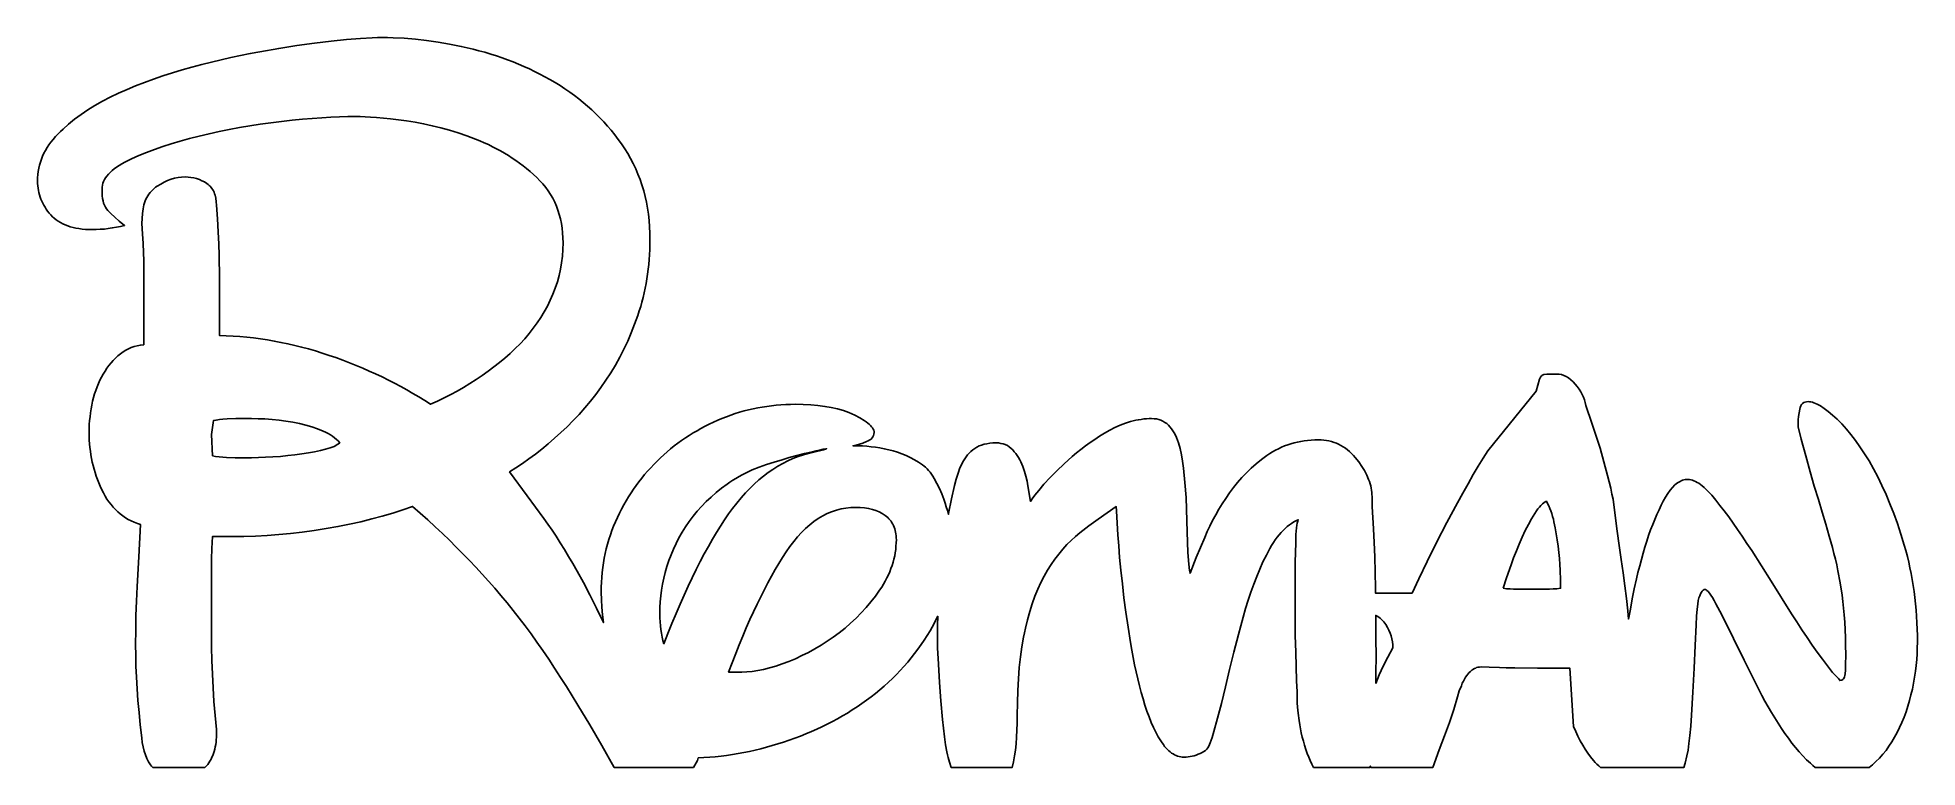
# Model space of a CAD drawing. Extents: x 19 to 176, y 19 to 80.
import ezdxf

# ---------------------------------------------------------------- set-up
doc = ezdxf.new("R2010")
doc.units = 0
doc.layers.add('CAMADA_1', color=18, linetype='CONTINUOUS')

msp = doc.modelspace()

# ---------------------------------------------------------------- linework, layer by layer
at = {"layer": 'CAMADA_1'}
for points in [[(28.35, 19.25), (28.25, 19.36), (28.16, 19.48), (28, 19.73), (27.85, 20), (27.73, 20.3), (27.62, 20.62), (27.54, 20.97), (27.47, 21.34), (27.42, 21.74), (27.3, 22.81), (27.2, 23.85), (27.11, 24.86), (27.04, 25.85), (26.98, 26.81), (26.94, 27.74), (26.92, 28.65), (26.91, 29.53), (26.92, 30.75), (26.94, 31.97), (26.98, 33.19), (27.04, 34.4), (27.18, 36.91), (27.33, 39.6), (27.06, 39.69), (26.8, 39.8), (26.55, 39.91), (26.3, 40.04), (26.07, 40.18), (25.84, 40.33), (25.63, 40.5), (25.42, 40.67), (25.22, 40.86), (25.03, 41.06), (24.85, 41.28), (24.67, 41.5), (24.51, 41.74), (24.36, 41.99), (24.21, 42.25), (24.07, 42.52), (23.95, 42.81), (23.83, 43.09), (23.71, 43.38), (23.61, 43.66), (23.52, 43.96), (23.43, 44.25), (23.35, 44.54), (23.28, 44.84), (23.22, 45.14), (23.16, 45.44), (23.12, 45.75), (23.08, 46.06), (23.05, 46.37), (23.03, 46.68), (23.02, 46.99), (23.02, 47.31), (23.02, 47.65), (23.03, 47.98), (23.06, 48.31), (23.09, 48.64), (23.13, 48.97), (23.18, 49.29), (23.24, 49.61), (23.31, 49.93), (23.39, 50.25), (23.48, 50.55), (23.58, 50.85), (23.68, 51.14), (23.8, 51.42), (23.92, 51.69), (24.06, 51.96), (24.2, 52.22), (24.35, 52.47), (24.51, 52.71), (24.68, 52.93), (24.86, 53.15), (25.04, 53.36), (25.23, 53.55), (25.43, 53.74), (25.64, 53.91), (25.86, 54.07), (26.08, 54.21), (26.31, 54.34), (26.55, 54.44), (26.8, 54.53), (27.05, 54.59), (27.32, 54.64), (27.59, 54.67), (27.59, 61.7), (27.58, 62.4), (27.55, 63.16), (27.49, 63.97), (27.42, 64.83), (27.5, 65.68), (27.52, 65.87), (27.54, 66.05), (27.57, 66.22), (27.61, 66.39), (27.66, 66.56), (27.72, 66.72), (27.78, 66.87), (27.85, 67.01), (27.93, 67.15), (28.02, 67.29), (28.12, 67.42), (28.23, 67.54), (28.34, 67.65), (28.46, 67.76), (28.59, 67.87), (28.73, 67.97), (29.02, 68.14), (29.3, 68.3), (29.59, 68.43), (29.88, 68.54), (30.18, 68.62), (30.47, 68.68), (30.76, 68.72), (31.06, 68.73), (31.31, 68.72), (31.55, 68.69), (31.79, 68.65), (32.02, 68.59), (32.25, 68.51), (32.46, 68.42), (32.67, 68.31), (32.88, 68.18), (32.98, 68.11), (33.07, 68.03), (33.15, 67.95), (33.23, 67.86), (33.3, 67.76), (33.37, 67.66), (33.43, 67.56), (33.48, 67.45), (33.53, 67.33), (33.57, 67.21), (33.63, 66.95), (33.67, 66.66), (33.68, 66.36), (33.76, 65.21), (33.82, 64.12), (33.87, 63.11), (33.9, 62.17), (33.93, 60.25), (33.94, 58.14), (33.94, 55.44), (34.51, 55.42), (35.08, 55.39), (35.65, 55.35), (36.23, 55.3), (36.8, 55.24), (37.37, 55.16), (37.95, 55.08), (38.52, 54.98), (39.09, 54.87), (39.67, 54.75), (40.24, 54.62), (40.82, 54.48), (41.39, 54.32), (41.97, 54.15), (42.55, 53.97), (43.12, 53.78), (43.7, 53.59), (44.27, 53.38), (44.83, 53.16), (45.39, 52.94), (45.94, 52.71), (46.48, 52.47), (47.02, 52.23), (47.56, 51.98), (48.09, 51.71), (48.61, 51.45), (49.13, 51.17), (49.64, 50.89), (50.15, 50.6), (50.65, 50.3), (51.14, 49.99), (51.63, 49.68), (52.2, 49.94), (52.76, 50.21), (53.31, 50.49), (53.85, 50.79), (54.39, 51.1), (54.92, 51.42), (55.44, 51.75), (55.95, 52.09), (56.45, 52.45), (56.93, 52.81), (57.4, 53.18), (57.85, 53.56), (58.29, 53.95), (58.71, 54.35), (59.12, 54.76), (59.51, 55.18), (59.88, 55.61), (60.23, 56.05), (60.55, 56.5), (60.86, 56.96), (61.15, 57.43), (61.41, 57.91), (61.65, 58.4), (61.88, 58.91), (62.07, 59.42), (62.25, 59.94), (62.39, 60.47), (62.51, 61), (62.6, 61.55), (62.67, 62.1), (62.71, 62.66), (62.72, 63.22), (62.71, 63.64), (62.69, 64.05), (62.65, 64.45), (62.59, 64.84), (62.51, 65.21), (62.41, 65.58), (62.3, 65.94), (62.17, 66.28), (62.03, 66.62), (61.86, 66.95), (61.68, 67.26), (61.48, 67.57), (61.27, 67.86), (61.04, 68.15), (60.79, 68.42), (60.52, 68.69), (60.24, 68.94), (59.96, 69.19), (59.67, 69.43), (59.38, 69.66), (59.08, 69.89), (58.77, 70.11), (58.46, 70.32), (58.14, 70.53), (57.82, 70.72), (57.49, 70.91), (57.16, 71.1), (56.82, 71.27), (56.47, 71.44), (56.12, 71.6), (55.76, 71.76), (55.4, 71.9), (54.67, 72.18), (53.94, 72.43), (53.22, 72.65), (52.49, 72.86), (51.77, 73.03), (51.04, 73.19), (50.32, 73.32), (49.6, 73.43), (48.26, 73.59), (47.1, 73.71), (46.6, 73.75), (46.14, 73.78), (45.73, 73.8), (45.37, 73.81), (44.7, 73.8), (43.99, 73.78), (43.26, 73.75), (42.5, 73.7), (41.71, 73.64), (40.88, 73.57), (40.03, 73.48), (39.14, 73.38), (38.25, 73.27), (37.36, 73.15), (36.49, 73.01), (35.62, 72.87), (34.76, 72.71), (33.91, 72.53), (33.07, 72.35), (32.24, 72.16), (31.43, 71.95), (30.65, 71.74), (29.9, 71.51), (29.18, 71.28), (28.48, 71.04), (27.82, 70.78), (27.18, 70.52), (26.57, 70.25), (26.28, 70.11), (26.02, 69.97), (25.76, 69.83), (25.53, 69.69), (25.31, 69.55), (25.12, 69.4), (24.94, 69.26), (24.77, 69.11), (24.63, 68.96), (24.5, 68.81), (24.39, 68.66), (24.3, 68.51), (24.23, 68.35), (24.17, 68.2), (24.14, 68.04), (24.12, 67.88), (24.12, 67.37), (24.12, 67.15), (24.15, 66.93), (24.18, 66.73), (24.23, 66.55), (24.3, 66.37), (24.38, 66.21), (24.47, 66.07), (24.58, 65.93), (24.84, 65.66), (25.16, 65.36), (25.54, 65.03), (25.98, 64.66), (25.64, 64.58), (25.3, 64.52), (24.96, 64.46), (24.62, 64.41), (24.29, 64.37), (23.95, 64.35), (23.61, 64.33), (23.27, 64.33), (22.98, 64.33), (22.7, 64.34), (22.43, 64.37), (22.16, 64.4), (21.91, 64.45), (21.67, 64.5), (21.44, 64.56), (21.22, 64.63), (21.01, 64.71), (20.8, 64.8), (20.61, 64.91), (20.43, 65.02), (20.26, 65.14), (20.09, 65.27), (19.94, 65.4), (19.8, 65.55), (19.67, 65.71), (19.54, 65.87), (19.42, 66.03), (19.32, 66.19), (19.22, 66.36), (19.13, 66.53), (19.05, 66.7), (18.97, 66.88), (18.91, 67.05), (18.85, 67.24), (18.81, 67.42), (18.77, 67.61), (18.74, 67.8), (18.72, 67.99), (18.7, 68.19), (18.7, 68.39), (18.7, 68.66), (18.72, 68.93), (18.76, 69.2), (18.8, 69.46), (18.86, 69.72), (18.94, 69.97), (19.02, 70.23), (19.12, 70.47), (19.23, 70.72), (19.36, 70.96), (19.5, 71.2), (19.65, 71.43), (19.82, 71.66), (19.99, 71.88), (20.19, 72.11), (20.39, 72.33), (20.61, 72.54), (20.83, 72.75), (21.3, 73.17), (21.8, 73.57), (22.34, 73.97), (22.9, 74.35), (23.5, 74.72), (24.13, 75.07), (24.79, 75.42), (25.48, 75.75), (26.19, 76.07), (26.91, 76.37), (27.65, 76.66), (28.41, 76.94), (29.19, 77.21), (29.99, 77.46), (30.81, 77.7), (31.63, 77.93), (32.45, 78.15), (33.27, 78.35), (34.09, 78.55), (34.9, 78.73), (35.71, 78.91), (36.52, 79.07), (37.32, 79.23), (38.9, 79.5), (40.42, 79.74), (41.89, 79.95), (43.29, 80.11), (44.59, 80.24), (45.74, 80.34), (46.73, 80.39), (47.17, 80.41), (47.57, 80.41), (48.02, 80.41), (48.48, 80.4), (49.41, 80.35), (50.35, 80.27), (51.29, 80.17), (52.25, 80.03), (53.22, 79.86), (54.2, 79.67), (55.19, 79.44), (55.68, 79.31), (56.17, 79.18), (56.66, 79.03), (57.14, 78.88), (57.61, 78.72), (58.08, 78.55), (58.54, 78.38), (59, 78.19), (59.45, 77.99), (59.9, 77.79), (60.34, 77.58), (60.78, 77.36), (61.21, 77.13), (61.63, 76.89), (62.05, 76.64), (62.47, 76.39), (62.88, 76.13), (63.28, 75.85), (63.67, 75.57), (64.05, 75.28), (64.42, 74.98), (64.78, 74.67), (65.13, 74.36), (65.47, 74.03), (65.81, 73.69), (66.13, 73.35), (66.45, 73), (66.76, 72.64), (67.05, 72.26), (67.34, 71.88), (67.62, 71.5), (67.89, 71.1), (68.14, 70.69), (68.38, 70.28), (68.61, 69.85), (68.81, 69.42), (69, 68.97), (69.18, 68.52), (69.33, 68.06), (69.48, 67.58), (69.6, 67.1), (69.71, 66.61), (69.8, 66.11), (69.87, 65.61), (69.93, 65.09), (69.97, 64.56), (70, 64.02), (70, 63.48), (70, 63.06), (69.99, 62.64), (69.97, 62.22), (69.94, 61.81), (69.9, 61.4), (69.86, 61), (69.81, 60.6), (69.75, 60.2), (69.68, 59.8), (69.61, 59.41), (69.52, 59.02), (69.43, 58.64), (69.33, 58.25), (69.23, 57.88), (69.11, 57.5), (68.99, 57.13), (68.72, 56.4), (68.44, 55.68), (68.14, 54.98), (67.81, 54.29), (67.47, 53.62), (67.11, 52.97), (66.72, 52.33), (66.32, 51.71), (65.9, 51.1), (65.47, 50.51), (65.02, 49.94), (64.55, 49.38), (64.08, 48.84), (63.58, 48.31), (63.08, 47.8), (62.55, 47.31), (62.02, 46.83), (61.49, 46.37), (60.95, 45.93), (60.42, 45.51), (59.87, 45.11), (59.33, 44.72), (58.78, 44.35), (58.24, 44.01), (59.72, 42.02), (61.11, 40.11), (61.45, 39.64), (61.8, 39.14), (62.14, 38.62), (62.49, 38.08), (62.84, 37.52), (63.19, 36.94), (63.55, 36.33), (63.91, 35.71), (64.44, 34.75), (64.98, 33.71), (65.54, 32.59), (66.11, 31.39), (66.03, 32.03), (65.97, 32.67), (65.94, 33.3), (65.93, 33.93), (65.93, 34.35), (65.95, 34.77), (65.97, 35.18), (66.01, 35.59), (66.06, 36), (66.12, 36.4), (66.18, 36.8), (66.26, 37.19), (66.35, 37.58), (66.45, 37.97), (66.57, 38.35), (66.69, 38.73), (66.82, 39.1), (66.96, 39.47), (67.12, 39.83), (67.28, 40.2), (67.45, 40.55), (67.63, 40.9), (67.82, 41.25), (68.01, 41.59), (68.21, 41.92), (68.42, 42.25), (68.64, 42.57), (68.86, 42.88), (69.08, 43.19), (69.32, 43.5), (69.56, 43.79), (69.81, 44.09), (70.07, 44.37), (70.33, 44.65), (70.6, 44.92), (70.88, 45.19), (71.16, 45.45), (71.45, 45.71), (71.74, 45.95), (72.04, 46.19), (72.35, 46.42), (72.66, 46.65), (72.97, 46.87), (73.29, 47.08), (73.62, 47.28), (73.95, 47.47), (74.28, 47.66), (74.62, 47.84), (74.97, 48.02), (75.32, 48.18), (75.68, 48.34), (76.04, 48.49), (76.41, 48.64), (76.78, 48.77), (77.15, 48.9), (77.52, 49.01), (77.9, 49.12), (78.27, 49.22), (78.65, 49.3), (79.04, 49.38), (79.42, 49.45), (79.81, 49.51), (80.2, 49.56), (80.59, 49.6), (80.98, 49.64), (81.38, 49.66), (81.78, 49.67), (82.18, 49.68), (82.84, 49.67), (83.48, 49.64), (84.08, 49.58), (84.66, 49.51), (85.2, 49.41), (85.72, 49.3), (86.21, 49.16), (86.67, 49), (87.16, 48.77), (87.59, 48.55), (87.96, 48.33), (88.11, 48.22), (88.26, 48.11), (88.38, 48.01), (88.49, 47.9), (88.58, 47.8), (88.65, 47.7), (88.71, 47.6), (88.75, 47.5), (88.78, 47.4), (88.78, 47.31), (88.77, 47.18), (88.74, 47.07), (88.69, 46.96), (88.63, 46.86), (88.54, 46.77), (88.43, 46.69), (88.3, 46.61), (88.15, 46.55), (87.84, 46.43), (87.55, 46.33), (87.27, 46.26), (87.01, 46.21), (87.09, 46.21), (87.45, 46.2), (87.81, 46.19), (88.18, 46.16), (88.54, 46.12), (88.91, 46.08), (89.27, 46.02), (89.64, 45.95), (90.01, 45.87), (90.38, 45.77), (90.74, 45.66), (91.11, 45.53), (91.46, 45.38), (91.81, 45.21), (92.16, 45.03), (92.51, 44.82), (92.85, 44.6), (92.97, 44.51), (93.1, 44.4), (93.22, 44.28), (93.35, 44.14), (93.47, 43.99), (93.59, 43.83), (93.7, 43.65), (93.82, 43.46), (94.05, 43.05), (94.26, 42.62), (94.45, 42.18), (94.63, 41.72), (94.73, 41.41), (94.83, 41.1), (94.93, 40.78), (95.01, 40.45), (95.02, 40.52), (95.28, 41.75), (95.53, 42.89), (95.67, 43.42), (95.82, 43.91), (95.98, 44.35), (96.07, 44.56), (96.17, 44.76), (96.27, 44.94), (96.38, 45.12), (96.49, 45.29), (96.62, 45.44), (96.76, 45.59), (96.9, 45.73), (97.06, 45.86), (97.22, 45.98), (97.4, 46.09), (97.59, 46.19), (97.79, 46.27), (98.01, 46.33), (98.24, 46.38), (98.48, 46.42), (98.73, 46.44), (99, 46.45), (99.21, 46.44), (99.41, 46.41), (99.6, 46.37), (99.78, 46.3), (99.95, 46.22), (100.11, 46.12), (100.26, 45.99), (100.4, 45.86), (100.53, 45.7), (100.66, 45.55), (100.78, 45.38), (100.89, 45.21), (100.99, 45.03), (101.08, 44.85), (101.17, 44.66), (101.25, 44.46), (101.38, 44.06), (101.5, 43.65), (101.6, 43.25), (101.67, 42.85), (101.88, 41.54), (101.94, 41.63), (102.02, 41.76), (102.25, 42.07), (102.59, 42.47), (103.02, 42.98), (103.54, 43.54), (104.1, 44.11), (104.72, 44.7), (105.39, 45.31), (105.75, 45.61), (106.11, 45.9), (106.49, 46.19), (106.88, 46.47), (107.27, 46.74), (107.68, 47), (108.1, 47.26), (108.53, 47.51), (108.96, 47.74), (109.4, 47.93), (109.84, 48.1), (110.27, 48.24), (110.71, 48.34), (110.93, 48.39), (111.15, 48.42), (111.38, 48.45), (111.6, 48.47), (111.82, 48.48), (112.04, 48.48), (112.25, 48.47), (112.45, 48.45), (112.63, 48.4), (112.81, 48.34), (112.98, 48.27), (113.14, 48.17), (113.3, 48.06), (113.44, 47.93), (113.57, 47.79), (113.7, 47.63), (113.81, 47.46), (113.92, 47.28), (114.03, 47.09), (114.12, 46.89), (114.21, 46.68), (114.28, 46.45), (114.42, 45.97), (114.54, 45.45), (114.63, 44.91), (114.71, 44.33), (114.82, 43.13), (114.92, 41.88), (114.99, 39.92), (115.05, 38.11), (115.08, 37.3), (115.12, 36.6), (115.18, 36.01), (115.22, 35.75), (115.26, 35.53), (115.78, 36.83), (116.49, 38.53), (116.69, 39.01), (116.92, 39.48), (117.15, 39.95), (117.41, 40.42), (117.67, 40.88), (117.95, 41.34), (118.25, 41.8), (118.56, 42.26), (118.89, 42.7), (119.23, 43.14), (119.6, 43.55), (119.98, 43.95), (120.38, 44.33), (120.8, 44.7), (121.24, 45.05), (121.69, 45.39), (121.93, 45.55), (122.17, 45.7), (122.41, 45.84), (122.66, 45.96), (122.91, 46.08), (123.17, 46.19), (123.44, 46.29), (123.7, 46.37), (123.98, 46.45), (124.25, 46.52), (124.53, 46.57), (124.82, 46.62), (125.11, 46.66), (125.41, 46.68), (125.71, 46.7), (126.01, 46.7), (126.24, 46.7), (126.47, 46.68), (126.69, 46.65), (126.9, 46.61), (127.11, 46.56), (127.32, 46.49), (127.52, 46.42), (127.71, 46.33), (127.9, 46.23), (128.09, 46.12), (128.27, 46), (128.45, 45.87), (128.62, 45.72), (128.78, 45.57), (128.94, 45.4), (129.1, 45.22), (129.39, 44.85), (129.65, 44.48), (129.87, 44.12), (130.06, 43.75), (130.22, 43.39), (130.29, 43.2), (130.35, 43.02), (130.4, 42.84), (130.44, 42.66), (130.47, 42.48), (130.5, 42.3), (130.51, 41.79), (130.53, 41.11), (130.62, 39.25), (130.68, 38.11), (130.73, 36.9), (130.77, 35.62), (130.79, 34.26), (130.8, 33.85), (131.06, 33.85), (133.86, 33.85), (134.43, 35.06), (135.13, 36.51), (135.92, 38.11), (136.78, 39.77), (137.67, 41.43), (138.11, 42.24), (138.56, 43.03), (138.99, 43.79), (139.41, 44.5), (139.82, 45.17), (140.21, 45.78), (144.27, 50.78), (144.53, 51.8), (144.61, 51.95), (144.71, 52.06), (144.75, 52.1), (144.8, 52.14), (144.85, 52.16), (144.91, 52.18), (145.15, 52.21), (145.46, 52.22), (145.97, 52.22), (146.18, 52.21), (146.38, 52.17), (146.58, 52.1), (146.78, 52.01), (146.97, 51.89), (147.16, 51.74), (147.35, 51.57), (147.53, 51.37), (147.7, 51.16), (147.86, 50.94), (147.99, 50.72), (148.11, 50.5), (148.22, 50.28), (148.3, 50.05), (148.37, 49.83), (148.42, 49.59), (148.93, 48.11), (149.27, 47.1), (149.61, 46), (149.93, 44.85), (150.24, 43.71), (150.51, 42.64), (150.61, 42.16), (150.71, 41.72), (150.88, 40.36), (151.05, 39.06), (151.21, 37.84), (151.38, 36.68), (151.55, 35.57), (151.69, 34.48), (151.82, 33.41), (151.93, 32.36), (152, 31.68), (152.15, 32.52), (152.31, 33.37), (152.48, 34.21), (152.66, 35.05), (152.79, 35.6), (152.93, 36.15), (153.07, 36.68), (153.21, 37.2), (153.37, 37.7), (153.52, 38.2), (153.68, 38.68), (153.85, 39.15), (154.02, 39.61), (154.19, 40.04), (154.37, 40.46), (154.55, 40.85), (154.73, 41.22), (154.91, 41.57), (155.1, 41.9), (155.29, 42.2), (155.48, 42.48), (155.68, 42.72), (155.88, 42.92), (155.99, 43.01), (156.09, 43.09), (156.2, 43.16), (156.31, 43.22), (156.42, 43.27), (156.53, 43.31), (156.64, 43.35), (156.75, 43.37), (156.87, 43.38), (156.98, 43.39), (157.1, 43.38), (157.22, 43.36), (157.35, 43.33), (157.48, 43.28), (157.61, 43.22), (157.75, 43.14), (157.89, 43.06), (158.03, 42.95), (158.18, 42.84), (158.33, 42.71), (158.64, 42.41), (158.97, 42.06), (159.31, 41.65), (159.66, 41.21), (160.02, 40.74), (160.39, 40.24), (160.76, 39.73), (161.14, 39.19), (161.52, 38.62), (161.92, 38.03), (162.32, 37.42), (163.96, 34.85), (165.66, 32.13), (166.09, 31.44), (166.53, 30.77), (166.96, 30.13), (167.39, 29.5), (167.81, 28.9), (168.24, 28.32), (168.66, 27.76), (169.09, 27.22), (169.38, 26.92), (169.58, 26.71), (169.68, 26.58), (169.69, 26.55), (169.69, 26.54), (169.68, 26.54), (169.78, 26.55), (169.87, 26.57), (169.95, 26.62), (170.01, 26.68), (170.06, 26.75), (170.1, 26.85), (170.13, 26.96), (170.15, 27.09), (170.17, 27.4), (170.18, 27.78), (170.19, 28.74), (170.18, 29.45), (170.17, 30.13), (170.15, 30.79), (170.12, 31.42), (170.07, 32.03), (170.02, 32.61), (169.96, 33.16), (169.89, 33.69), (169.73, 34.72), (169.54, 35.73), (169.44, 36.22), (169.33, 36.71), (169.21, 37.19), (169.09, 37.67), (168.82, 38.64), (168.54, 39.63), (168.23, 40.65), (167.9, 41.69), (167.56, 42.81), (167.21, 44.02), (166.84, 45.35), (166.46, 46.77), (166.21, 47.79), (166.21, 48.13), (166.22, 48.39), (166.24, 48.67), (166.28, 48.96), (166.34, 49.27), (166.38, 49.42), (166.43, 49.55), (166.5, 49.66), (166.58, 49.75), (166.68, 49.82), (166.79, 49.87), (166.92, 49.9), (167.06, 49.91), (167.17, 49.9), (167.28, 49.88), (167.4, 49.85), (167.53, 49.81), (167.66, 49.76), (167.79, 49.7), (168.08, 49.54), (168.4, 49.33), (168.73, 49.07), (169.09, 48.77), (169.47, 48.43), (169.86, 48.04), (170.25, 47.61), (170.63, 47.15), (171.01, 46.65), (171.39, 46.11), (171.77, 45.54), (172.15, 44.93), (172.52, 44.28), (172.88, 43.59), (173.23, 42.88), (173.58, 42.13), (173.9, 41.35), (174.22, 40.53), (174.53, 39.68), (174.82, 38.8), (175.1, 37.88), (175.23, 37.42), (175.36, 36.94), (175.47, 36.46), (175.58, 35.98), (175.68, 35.49), (175.77, 35), (175.85, 34.5), (175.93, 33.99), (175.99, 33.48), (176.05, 32.96), (176.09, 32.44), (176.13, 31.92), (176.16, 31.38), (176.18, 30.85), (176.2, 30.3), (176.2, 29.76), (176.19, 29.27), (176.17, 28.78), (176.14, 28.29), (176.09, 27.8), (176.04, 27.31), (175.96, 26.81), (175.88, 26.32), (175.78, 25.82), (175.66, 25.33), (175.54, 24.85), (175.4, 24.38), (175.25, 23.92), (175.08, 23.47), (174.9, 23.03), (174.71, 22.6), (174.51, 22.18), (174.29, 21.78), (174.06, 21.39), (173.82, 21.02), (173.57, 20.68), (173.3, 20.35), (173.02, 20.04), (172.73, 19.74), (172.43, 19.47), (172.16, 19.25), (167.63, 19.25), (167.43, 19.42), (167.23, 19.6), (166.91, 19.9), (166.6, 20.22), (166.29, 20.56), (165.99, 20.92), (165.69, 21.29), (165.39, 21.69), (165.1, 22.09), (164.81, 22.52), (164.53, 22.96), (164.25, 23.4), (163.97, 23.86), (163.7, 24.33), (163.43, 24.8), (163.17, 25.29), (162.91, 25.78), (162.65, 26.29), (161.68, 28.24), (160.79, 30.05), (160, 31.65), (159.64, 32.35), (159.31, 32.97), (159.16, 33.25), (159.02, 33.49), (158.89, 33.7), (158.77, 33.86), (158.67, 33.99), (158.57, 34.09), (158.49, 34.14), (158.45, 34.16), (158.42, 34.16), (158.34, 34.15), (158.26, 34.1), (158.18, 34.03), (158.1, 33.93), (158.03, 33.8), (157.96, 33.64), (157.89, 33.45), (157.83, 33.23), (157.79, 32.94), (157.74, 32.51), (157.7, 31.93), (157.66, 31.2), (157.57, 29.48), (157.49, 27.56), (157.39, 25.56), (157.28, 23.62), (157.21, 22.72), (157.14, 21.94), (157.06, 21.26), (156.98, 20.7), (156.88, 20.21), (156.73, 19.6), (156.64, 19.25), (149.66, 19.25), (149.51, 19.38), (149.35, 19.52), (149.2, 19.67), (149.06, 19.83), (148.82, 20.13), (148.59, 20.44), (148.37, 20.77), (148.16, 21.12), (147.95, 21.48), (147.76, 21.86), (147.58, 22.26), (147.4, 22.67), (147.07, 27.58), (144.36, 27.58), (142.46, 27.59), (141.75, 27.61), (141.18, 27.62), (140.32, 27.66), (139.7, 27.67), (139.51, 27.66), (139.36, 27.64), (139.26, 27.62), (139.22, 27.6), (139.19, 27.58), (139.08, 27.53), (138.96, 27.47), (138.86, 27.39), (138.75, 27.3), (138.64, 27.2), (138.54, 27.08), (138.44, 26.95), (138.35, 26.81), (138.25, 26.65), (138.16, 26.48), (138.07, 26.3), (137.99, 26.1), (137.82, 25.66), (137.67, 25.17), (137.35, 24.11), (136.99, 23.02), (136.59, 21.89), (136.14, 20.72), (135.59, 19.25), (130.42, 19.25), (130.36, 19.37), (130.34, 19.25), (125.61, 19.25), (125.46, 19.53), (125.32, 19.82), (125.2, 20.11), (125.08, 20.41), (124.96, 20.76), (124.85, 21.11), (124.75, 21.46), (124.66, 21.8), (124.58, 22.14), (124.51, 22.49), (124.45, 22.83), (124.4, 23.17), (124.33, 23.79), (124.27, 24.29), (124.24, 24.67), (124.23, 24.94), (124.22, 25.59), (124.19, 26.51), (124.11, 28.92), (124.07, 30.3), (124.06, 31.72), (124.06, 34.6), (124.07, 36.44), (124.11, 38.07), (124.13, 38.76), (124.18, 39.32), (124.21, 39.54), (124.24, 39.73), (124.28, 39.89), (124.32, 40.01), (124.13, 39.92), (123.94, 39.82), (123.76, 39.7), (123.58, 39.57), (123.4, 39.43), (123.23, 39.28), (123.06, 39.11), (122.89, 38.93), (122.72, 38.74), (122.56, 38.54), (122.4, 38.32), (122.25, 38.09), (122.09, 37.85), (121.94, 37.6), (121.79, 37.33), (121.65, 37.05), (121.37, 36.47), (121.1, 35.87), (120.84, 35.25), (120.59, 34.61), (120.35, 33.95), (120.13, 33.26), (119.91, 32.56), (119.7, 31.84), (119.31, 30.38), (118.93, 28.92), (118.57, 27.46), (118.22, 26), (117.89, 24.61), (117.57, 23.37), (117.25, 22.26), (117.1, 21.77), (116.95, 21.3), (116.9, 21.16), (116.84, 21.03), (116.75, 20.9), (116.66, 20.79), (116.54, 20.68), (116.41, 20.58), (116.27, 20.49), (116.1, 20.41), (115.94, 20.35), (115.77, 20.29), (115.6, 20.23), (115.43, 20.19), (115.26, 20.16), (115.09, 20.14), (114.92, 20.12), (114.75, 20.12), (114.61, 20.12), (114.48, 20.14), (114.35, 20.17), (114.22, 20.2), (114.09, 20.25), (113.96, 20.31), (113.84, 20.38), (113.71, 20.46), (113.59, 20.55), (113.47, 20.65), (113.36, 20.76), (113.24, 20.88), (113.13, 21.01), (113.02, 21.16), (112.91, 21.31), (112.8, 21.47), (112.59, 21.82), (112.39, 22.2), (112.2, 22.6), (112.01, 23.03), (111.83, 23.48), (111.65, 23.96), (111.48, 24.46), (111.32, 24.99), (111.17, 25.53), (111.02, 26.09), (110.87, 26.67), (110.74, 27.25), (110.61, 27.85), (110.49, 28.46), (110.37, 29.09), (110.26, 29.73), (110.06, 31), (109.88, 32.25), (109.72, 33.46), (109.59, 34.64), (109.47, 35.77), (109.36, 36.83), (109.28, 37.82), (109.2, 38.74), (109.11, 40.23), (109.09, 40.74), (109.08, 41.11), (108.32, 40.6), (107.55, 40.06), (106.79, 39.5), (106.03, 38.91), (105.65, 38.61), (105.29, 38.27), (104.93, 37.92), (104.59, 37.54), (104.26, 37.13), (103.93, 36.71), (103.62, 36.26), (103.32, 35.78), (103.03, 35.28), (102.76, 34.75), (102.5, 34.18), (102.26, 33.59), (102.04, 32.97), (101.83, 32.31), (101.64, 31.63), (101.46, 30.91), (101.38, 30.54), (101.3, 30.16), (101.16, 29.36), (101.05, 28.51), (100.95, 27.62), (100.88, 26.68), (100.82, 25.7), (100.79, 24.67), (100.78, 23.59), (100.77, 22.97), (100.75, 22.37), (100.72, 21.8), (100.68, 21.24), (100.62, 20.71), (100.55, 20.21), (100.46, 19.72), (100.36, 19.25), (95.25, 19.25), (95.11, 19.7), (95.05, 19.88), (94.99, 20.08), (94.93, 20.31), (94.88, 20.56), (94.78, 21.14), (94.69, 21.81), (94.53, 23.28), (94.39, 24.82), (94.27, 26.37), (94.18, 27.91), (94.11, 29.28), (94.1, 29.86), (94.09, 30.36), (94.1, 31.14), (94.12, 31.92), (93.97, 31.61), (93.82, 31.31), (93.65, 31.01), (93.48, 30.71), (93.24, 30.32), (92.99, 29.92), (92.73, 29.54), (92.46, 29.16), (92.18, 28.79), (91.89, 28.43), (91.6, 28.07), (91.29, 27.72), (90.98, 27.38), (90.66, 27.04), (90.32, 26.71), (89.98, 26.39), (89.63, 26.07), (89.27, 25.76), (88.91, 25.46), (88.53, 25.17), (88.15, 24.88), (87.76, 24.6), (87.36, 24.33), (86.96, 24.07), (86.55, 23.81), (86.14, 23.57), (85.72, 23.33), (85.29, 23.09), (84.86, 22.87), (84.42, 22.66), (83.98, 22.45), (83.53, 22.25), (83.07, 22.06), (82.61, 21.87), (82.15, 21.7), (81.67, 21.53), (81.2, 21.37), (80.72, 21.22), (80.24, 21.08), (79.77, 20.94), (79.29, 20.82), (78.82, 20.7), (78.34, 20.6), (77.86, 20.5), (77.39, 20.41), (76.91, 20.33), (76.43, 20.26), (75.96, 20.2), (75.48, 20.15), (75.01, 20.11), (74.53, 20.07), (74.05, 20.05), (73.98, 19.84), (73.88, 19.64), (73.77, 19.44), (73.65, 19.25), (67.02, 19.25), (65.97, 21.09), (64.96, 22.83), (63.97, 24.47), (63.02, 26.02), (62.52, 26.8), (62.02, 27.57), (61.53, 28.31), (61.03, 29.04), (60.53, 29.75), (60.04, 30.44), (59.54, 31.12), (59.04, 31.77), (58.54, 32.41), (58.03, 33.04), (57.52, 33.66), (57.01, 34.27), (56.49, 34.87), (55.96, 35.46), (55.43, 36.03), (54.89, 36.6), (54.34, 37.16), (53.78, 37.72), (53.21, 38.29), (52.62, 38.85), (52.01, 39.42), (51.39, 39.99), (50.76, 40.56), (50.11, 41.13), (49.29, 40.84), (48.45, 40.57), (47.58, 40.31), (46.69, 40.07), (45.77, 39.84), (44.83, 39.64), (43.86, 39.44), (42.87, 39.26), (41.87, 39.11), (40.87, 38.97), (39.88, 38.85), (38.9, 38.76), (37.93, 38.68), (36.96, 38.63), (35.99, 38.6), (35.04, 38.59), (33.35, 38.59), (33.31, 37.61), (33.28, 36.7), (33.27, 35.87), (33.26, 35.12), (33.26, 31.56), (33.27, 30.45), (33.28, 29.34), (33.31, 28.21), (33.35, 27.07), (33.4, 25.93), (33.47, 24.77), (33.57, 23.6), (33.68, 22.42), (33.68, 21.99), (33.68, 21.78), (33.67, 21.56), (33.65, 21.36), (33.62, 21.16), (33.59, 20.97), (33.55, 20.78), (33.5, 20.6), (33.44, 20.43), (33.38, 20.26), (33.31, 20.1), (33.23, 19.94), (33.14, 19.79), (33.05, 19.65), (32.95, 19.51), (32.84, 19.38), (32.72, 19.25)], [(33.35, 45.36), (33.61, 45.32), (33.9, 45.29), (34.53, 45.23), (35.25, 45.2), (36.05, 45.19), (36.62, 45.2), (37.2, 45.21), (37.8, 45.24), (38.42, 45.28), (39.05, 45.32), (39.66, 45.38), (40.26, 45.45), (40.84, 45.53), (41.39, 45.62), (41.91, 45.71), (42.39, 45.81), (42.83, 45.91), (43.03, 45.97), (43.22, 46.02), (43.39, 46.09), (43.55, 46.15), (43.69, 46.23), (43.81, 46.3), (43.92, 46.38), (44.01, 46.46), (43.88, 46.61), (43.73, 46.74), (43.58, 46.88), (43.41, 47), (43.23, 47.12), (43.04, 47.23), (42.83, 47.34), (42.62, 47.43), (42.16, 47.62), (41.67, 47.78), (41.16, 47.94), (40.63, 48.07), (40.07, 48.19), (39.5, 48.28), (38.93, 48.36), (38.34, 48.41), (37.75, 48.45), (37.18, 48.47), (36.61, 48.49), (36.05, 48.49), (35.3, 48.48), (34.57, 48.45), (34.23, 48.43), (33.93, 48.4), (33.66, 48.36), (33.43, 48.32), (33.26, 47.14)], [(82.86, 45.45), (83.75, 45.68), (84.55, 45.87), (84.7, 45.93), (84.76, 45.95), (84.81, 45.95), (84.51, 45.91), (84.21, 45.85), (83.92, 45.78), (83.62, 45.7), (82.95, 45.56), (82.31, 45.4), (81.68, 45.22), (81.08, 45.02), (80.42, 44.84), (79.78, 44.64), (79.16, 44.42), (78.57, 44.18), (78.01, 43.91), (77.73, 43.77), (77.47, 43.63), (77.21, 43.47), (76.95, 43.32), (76.71, 43.16), (76.47, 42.99), (76, 42.64), (75.55, 42.29), (75.13, 41.91), (74.72, 41.53), (74.33, 41.13), (73.97, 40.72), (73.62, 40.3), (73.29, 39.86), (72.98, 39.41), (72.7, 38.96), (72.43, 38.49), (72.19, 38.03), (71.97, 37.55), (71.77, 37.07), (71.59, 36.58), (71.43, 36.09), (71.29, 35.59), (71.17, 35.1), (71.07, 34.6), (70.98, 34.11), (70.92, 33.62), (70.87, 33.13), (70.84, 32.64), (70.84, 32.15), (70.84, 31.8), (70.86, 31.45), (70.88, 31.12), (70.92, 30.8), (70.97, 30.49), (71.03, 30.18), (71.09, 29.89), (71.17, 29.61), (71.51, 30.48), (71.85, 31.32), (72.19, 32.14), (72.53, 32.93), (72.87, 33.7), (73.21, 34.44), (73.54, 35.15), (73.88, 35.85), (74.22, 36.51), (74.56, 37.16), (74.9, 37.77), (75.24, 38.37), (75.58, 38.94), (75.92, 39.48), (76.25, 40), (76.59, 40.49), (76.93, 40.96), (77.28, 41.41), (77.64, 41.84), (78, 42.25), (78.37, 42.63), (78.74, 42.99), (79.13, 43.34), (79.51, 43.66), (79.91, 43.96), (80.31, 44.23), (80.72, 44.49), (81.13, 44.72), (81.55, 44.94), (81.98, 45.13), (82.42, 45.3)], [(87.26, 41.04), (86.84, 41.03), (86.43, 40.98), (86.02, 40.91), (85.63, 40.81), (85.23, 40.68), (84.85, 40.52), (84.48, 40.33), (84.11, 40.11), (83.75, 39.86), (83.39, 39.59), (83.04, 39.28), (82.7, 38.95), (82.37, 38.58), (82.05, 38.19), (81.73, 37.77), (81.42, 37.32), (81.11, 36.84), (80.81, 36.35), (80.5, 35.83), (80.2, 35.29), (79.89, 34.73), (79.59, 34.15), (79.29, 33.56), (78.98, 32.94), (78.68, 32.3), (78.38, 31.64), (78.08, 30.96), (77.78, 30.25), (77.48, 29.53), (77.19, 28.79), (76.89, 28.03), (76.59, 27.24), (77.69, 27.24), (78.13, 27.26), (78.57, 27.3), (79.04, 27.37), (79.52, 27.47), (80.02, 27.59), (80.54, 27.74), (81.08, 27.92), (81.63, 28.13), (82.19, 28.36), (82.74, 28.62), (83.28, 28.89), (83.81, 29.18), (84.34, 29.49), (84.85, 29.82), (85.36, 30.17), (85.86, 30.54), (86.35, 30.93), (86.82, 31.34), (87.27, 31.76), (87.7, 32.2), (88.12, 32.65), (88.51, 33.12), (88.89, 33.6), (89.25, 34.1), (89.42, 34.36), (89.58, 34.61), (89.72, 34.87), (89.86, 35.13), (89.99, 35.39), (90.1, 35.65), (90.2, 35.91), (90.3, 36.17), (90.38, 36.44), (90.45, 36.71), (90.51, 36.97), (90.56, 37.24), (90.6, 37.51), (90.62, 37.79), (90.64, 38.06), (90.65, 38.33), (90.64, 38.5), (90.63, 38.66), (90.61, 38.82), (90.59, 38.97), (90.56, 39.11), (90.52, 39.25), (90.47, 39.39), (90.41, 39.52), (90.35, 39.64), (90.28, 39.76), (90.21, 39.88), (90.12, 39.98), (90.03, 40.09), (89.93, 40.19), (89.83, 40.28), (89.72, 40.37), (89.47, 40.52), (89.21, 40.66), (88.93, 40.78), (88.64, 40.87), (88.32, 40.95), (87.99, 41), (87.63, 41.03)], [(141.48, 34.27), (141.77, 34.23), (142.07, 34.21), (142.37, 34.19), (142.66, 34.19), (145.03, 34.19), (145.37, 34.19), (145.69, 34.21), (146, 34.23), (146.3, 34.27), (146.29, 34.95), (146.26, 35.79), (146.24, 36.27), (146.2, 36.76), (146.15, 37.26), (146.09, 37.78), (146.02, 38.31), (145.94, 38.82), (145.85, 39.32), (145.75, 39.82), (145.7, 40.06), (145.63, 40.29), (145.57, 40.52), (145.49, 40.74), (145.41, 40.95), (145.32, 41.16), (145.22, 41.36), (145.12, 41.55), (145.01, 41.5), (144.9, 41.42), (144.78, 41.33), (144.66, 41.21), (144.54, 41.07), (144.41, 40.92), (144.28, 40.74), (144.15, 40.53), (143.87, 40.09), (143.61, 39.61), (143.34, 39.1), (143.09, 38.55), (142.84, 37.97), (142.6, 37.39), (142.37, 36.81), (142.16, 36.22), (141.77, 35.14)], [(130.82, 26.29), (130.83, 27.34), (130.84, 28.42), (130.83, 30.23), (130.82, 31.99), (130.95, 31.92), (131.07, 31.84), (131.18, 31.75), (131.29, 31.66), (131.39, 31.56), (131.49, 31.45), (131.58, 31.34), (131.66, 31.22), (131.8, 30.99), (131.92, 30.75), (132.02, 30.51), (132.1, 30.27), (132.17, 30.02), (132.21, 29.78), (132.24, 29.53), (132.25, 29.27), (131.83, 28.5), (131.45, 27.74), (131.11, 27.01), (130.96, 26.65)]]:
    msp.add_lwpolyline(points, close=True, dxfattribs=at)

doc.saveas('drawing.dxf')
